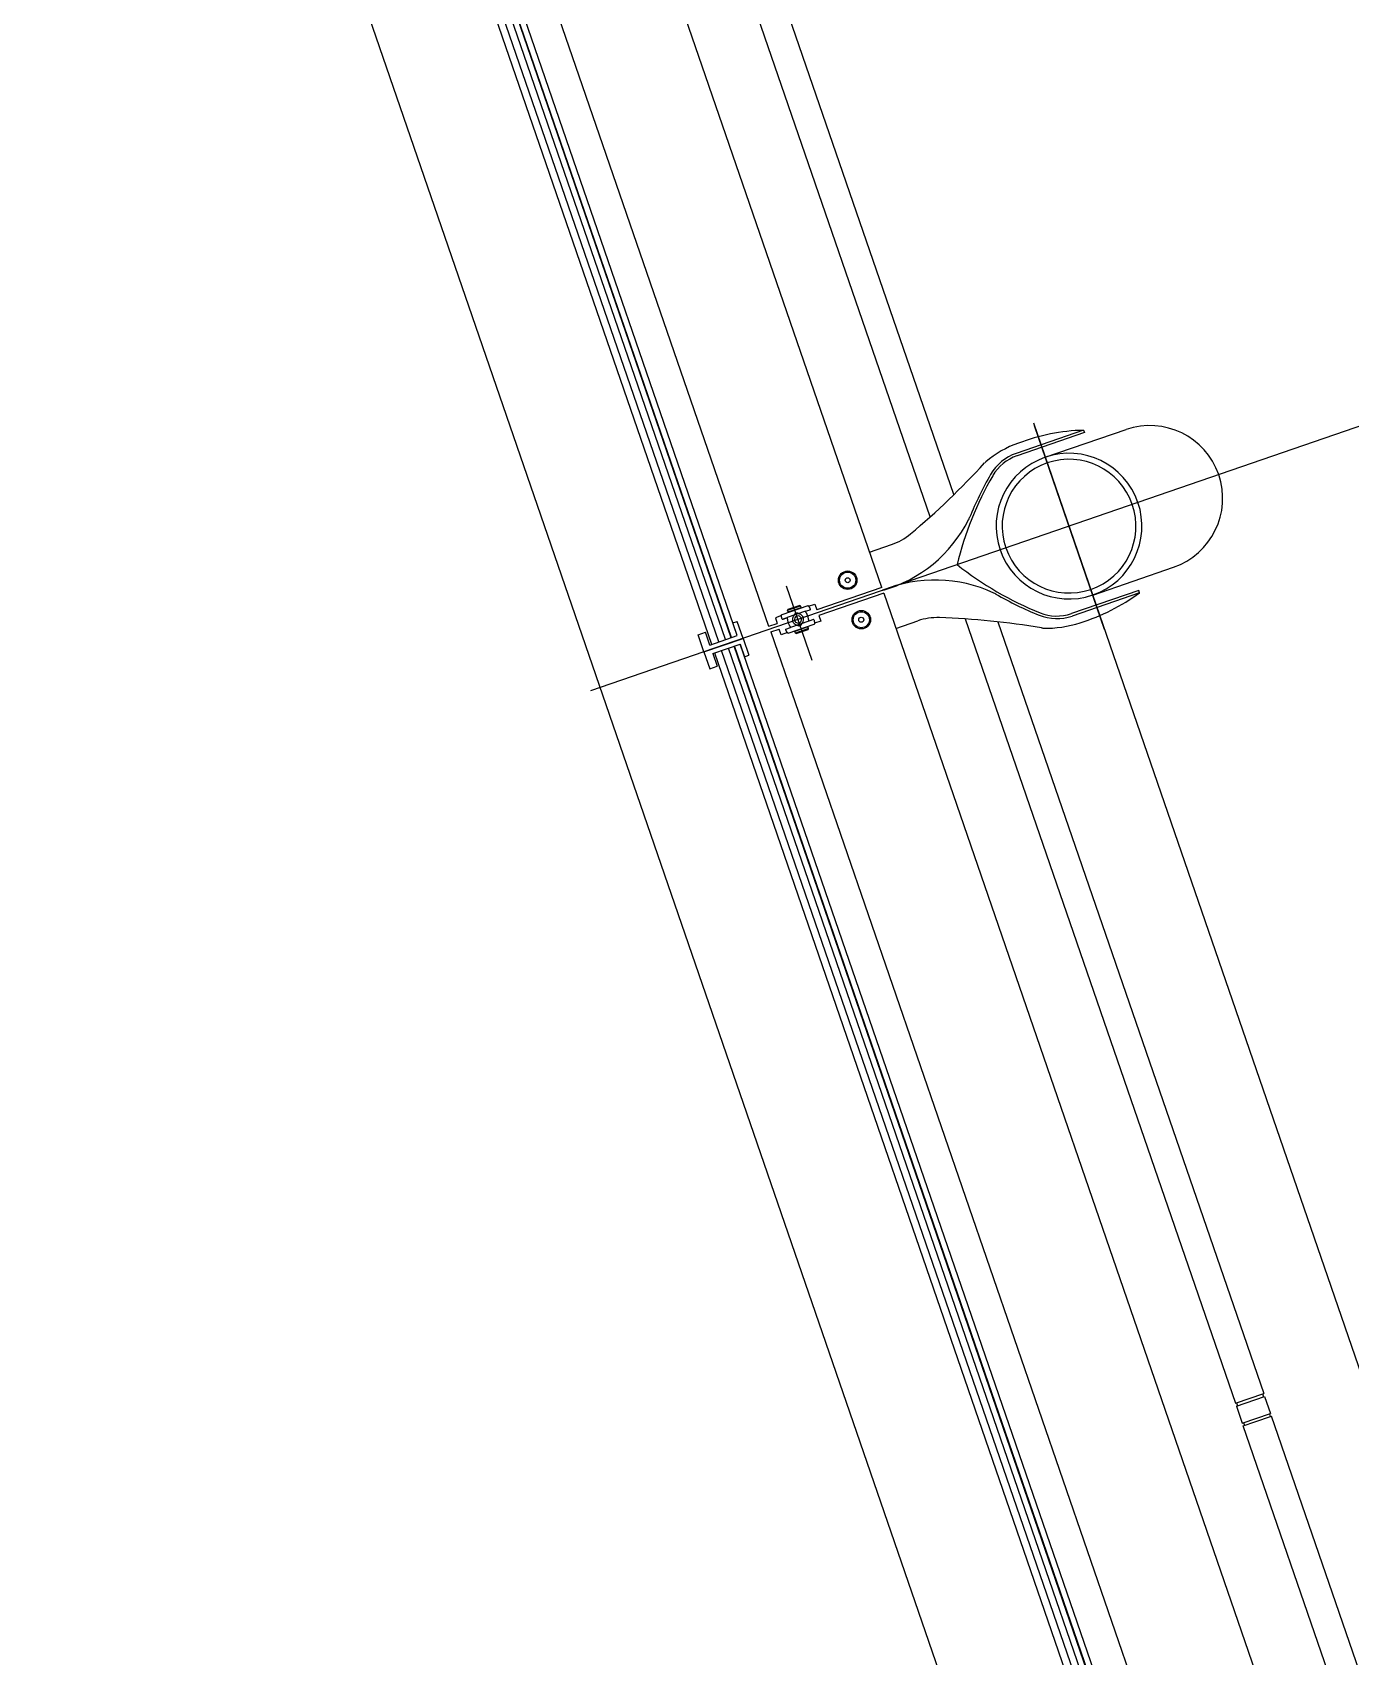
# Model space of a CAD drawing. Extents: x 809487 to 809680, y 818779 to 819225.
# Drawn here: x 809608.906 to 809611.112, y 818852.022 to 818854.742 of the extents above; entities that cross this region are included whole.
import ezdxf

# ---------------------------------------------------------------- set-up
doc = ezdxf.new("R2010")
doc.units = 0
for name, color, linetype in [('F-RC', 7, 'Continuous'), ('MAJ214__', 7, 'Continuous'), ('MAJ270__', 7, 'Continuous'), ('MAJ292__', 7, 'Continuous')]:
    doc.layers.add(name, color=color, linetype=linetype)

msp = doc.modelspace()

# ---------------------------------------------------------------- linework, layer by layer
at = {"layer": 'F-RC'}
for p, q in [((809610.4084, 818853.9308), (809609.9559, 818855.2446)), ((809610.4483, 818853.9682), (809610.0032, 818855.2609)), ((809610.4672, 818853.7598), (809610.9196, 818852.4459)), ((809610.5218, 818853.7549), (809610.9669, 818852.4622)), ((809610.9196, 818852.4459), (809610.9669, 818852.4622)), ((809610.9213, 818852.4412), (809610.9685, 818852.4575)), ((809610.9213, 818852.4412), (809610.931, 818852.4128)), ((809610.9215, 818852.4466), (809610.9231, 818852.4418)), ((809610.965, 818852.4615), (809610.9666, 818852.4568)), ((809610.9685, 818852.4575), (809610.9783, 818852.4291)), ((809610.931, 818852.4128), (809610.9783, 818852.4291)), ((809610.9326, 818852.4081), (809610.9523, 818852.4149)), ((809610.9329, 818852.4135), (809610.9345, 818852.4087)), ((809610.9523, 818852.4149), (809610.9799, 818852.4244)), ((809610.9764, 818852.4284), (809610.978, 818852.4237)), ((809611.4422, 818851.0817), (809610.9799, 818852.4244)), ((809611.395, 818851.0655), (809610.9326, 818852.4081))]:
    msp.add_line(p, q, dxfattribs=at)
at = {"layer": 'MAJ214__'}
for p, q in [((809610.1383, 818853.7474), (809609.1893, 818856.5036)), ((809610.0545, 818853.7212), (809609.1185, 818856.4396)), ((809610.0658, 818853.7251), (809609.1298, 818856.4435)), ((809610.0753, 818853.7284), (809609.1393, 818856.4468)), ((809610.076, 818853.7286), (809609.14, 818856.447)), ((809610.3274, 818853.8126), (809610.2187, 818853.7751)), ((809610.3307, 818853.8031), (809610.2219, 818853.7657)), ((809610.1997, 818853.7726), (809610.1689, 818853.762)), ((809610.1698, 818853.7744), (809610.1915, 818853.7819)), ((809610.1704, 818853.7757), (809610.1698, 818853.7744)), ((809610.1707, 818853.7716), (809610.1698, 818853.7744)), ((809610.1902, 818853.7825), (809610.1704, 818853.7757)), ((809610.1707, 818853.7716), (809610.1925, 818853.7791)), ((809610.1726, 818853.7722), (809610.173, 818853.7713)), ((809610.1902, 818853.7825), (809610.1915, 818853.7819)), ((809610.1906, 818853.7784), (809610.1909, 818853.7775)), ((809610.1925, 818853.7791), (809610.1915, 818853.7819)), ((809610.1999, 818853.7726), (809610.2075, 818853.7752)), ((809610.205, 818853.781), (809610.2154, 818853.7846)), ((809610.2154, 818853.7846), (809610.2187, 818853.7751)), ((809610.1383, 818853.7475), (809610.1525, 818853.7523)), ((809610.1416, 818853.738), (809610.1558, 818853.7429)), ((809610.1597, 818853.7654), (809610.1493, 818853.7618)), ((809610.1493, 818853.7618), (809610.1525, 818853.7523)), ((809610.159, 818853.7334), (809610.1558, 818853.7429)), ((809610.167, 818853.7428), (809610.1746, 818853.7454)), ((809610.1705, 818853.7361), (809610.2145, 818853.7512)), ((809610.2054, 818853.756), (809610.1746, 818853.7454)), ((809610.2037, 818853.7464), (809610.182, 818853.739)), ((809610.2047, 818853.7436), (809610.183, 818853.7361)), ((809610.1842, 818853.7355), (809610.2041, 818853.7423)), ((809610.2014, 818853.7456), (809610.2017, 818853.7463)), ((809610.2015, 818853.7467), (809610.2017, 818853.7463)), ((809610.2047, 818853.7436), (809610.2037, 818853.7464)), ((809610.2041, 818853.7423), (809610.2047, 818853.7436)), ((809610.2131, 818853.7587), (809610.2056, 818853.7561)), ((809610.2252, 818853.7562), (809610.2148, 818853.7526)), ((809610.2219, 818853.7657), (809610.2252, 818853.7562)), ((809610.1416, 818853.738), (809612.0917, 818848.0743)), ((809610.1694, 818853.737), (809610.159, 818853.7334)), ((809610.183, 818853.7361), (809610.182, 818853.739)), ((809610.1842, 818853.7355), (809610.183, 818853.7361)), ((809610.1835, 818853.7405), (809610.1837, 818853.7401)), ((809610.1843, 818853.7398), (809610.1837, 818853.7401)), ((809611.0312, 818850.8847), (809610.0594, 818853.707)), ((809611.0425, 818850.8886), (809610.0707, 818853.711)), ((809611.052, 818850.8918), (809610.0802, 818853.7142)), ((809611.0527, 818850.8921), (809610.0809, 818853.7145))]:
    msp.add_line(p, q, dxfattribs=at)
for points in [[(809610.6653, 818854.076), (809610.5525, 818854.0372)], [(809610.7591, 818853.8035), (809610.6463, 818853.7647)], [(809610.2039, 818853.7819), (809610.16, 818853.7668)]]:
    msp.add_lwpolyline(points, dxfattribs=at)
for centre, radius in [((809610.2704, 818853.8247), 0.0155), ((809610.2704, 818853.8247), 0.0135), ((809610.2704, 818853.8247), 0.0042), ((809610.2932, 818853.7585), 0.0155), ((809610.2932, 818853.7585), 0.0135), ((809610.2932, 818853.7585), 0.0042)]:
    msp.add_circle(centre, radius, dxfattribs=at)
for centre, radius, start, end in [((809610.5783, 818853.9623), 0.0792, 109, 149.9624), ((809611.0006, 818853.7181), 0.567, 149.9624, 158.1041), ((809610.2667, 818854.0299), 0.2307, 285.6773, 333.2312), ((809610.4559, 818853.937), 0.02, 326.6754, 338.1041), ((809610.4166, 818853.5944), 0.2307, 64.7688, 112.3227), ((809610.2667, 818854.0299), 0.2307, 285.6773, 292.3227), ((809610.4166, 818853.5944), 0.2307, 105.6773, 112.3227), ((809610.5085, 818853.7841), 0.02, 59.8959, 71.3246), ((809610.803, 818854.292), 0.567, 239.8959, 248.0376), ((809610.1872, 818853.759), 0.0109, 101.1265, 116.8735), ((809610.1872, 818853.759), 0.0095, 145.1826, 198.9999), ((809610.1872, 818853.759), 0.0095, 198.9999, 252.8174), ((809610.1872, 818853.759), 0.006, 19.0001, 198.9999), ((809610.1872, 818853.759), 0.006, 198.9999, 19.0001), ((809610.1872, 818853.759), 0.0109, 281.1265, 296.8735), ((809610.1872, 818853.759), 0.0095, 19.0001, 71.3051), ((809610.1872, 818853.759), 0.0095, 326.6949, 19.0001), ((809610.6205, 818853.8396), 0.0792, 248.0376, 289)]:
    msp.add_arc(centre, radius, start, end, dxfattribs=at)
for points, degree in [([(809610.1888, 818853.7685), (809610.1871, 818853.7691), (809610.1851, 818853.7698)], 2), ([(809610.1997, 818853.7726), (809610.1998, 818853.7726), (809610.1998, 818853.7726), (809610.1999, 818853.7726)], 2), ([(809610.1997, 818853.7726), (809610.1998, 818853.7726), (809610.1998, 818853.7726), (809610.1999, 818853.7726)], 2), ([(809610.2037, 818853.7647), (809610.2033, 818853.7657), (809610.2029, 818853.7667), (809610.202, 818853.7686), (809610.2015, 818853.7696), (809610.2007, 818853.7709), (809610.2004, 818853.7714), (809610.2001, 818853.772), (809610.2, 818853.7722), (809610.1999, 818853.7725), (809610.1999, 818853.7726), (809610.1999, 818853.7726)], 3), ([(809610.2046, 818853.7815), (809610.205, 818853.7811), (809610.2053, 818853.7806), (809610.206, 818853.7796), (809610.2063, 818853.7791), (809610.2069, 818853.7781), (809610.2071, 818853.7776), (809610.2075, 818853.7768), (809610.2076, 818853.7765), (809610.2078, 818853.7762)], 3), ([(809610.2078, 818853.776), (809610.2078, 818853.776), (809610.2078, 818853.7759), (809610.2079, 818853.7758), (809610.2079, 818853.7757), (809610.2078, 818853.7756), (809610.2078, 818853.7755), (809610.2077, 818853.7754), (809610.2077, 818853.7754), (809610.2076, 818853.7753), (809610.2075, 818853.7752), (809610.2075, 818853.7752), (809610.2075, 818853.7752), (809610.2075, 818853.7752)], 3), ([(809610.2078, 818853.776), (809610.2078, 818853.776), (809610.2078, 818853.776), (809610.2078, 818853.7761), (809610.2078, 818853.7761), (809610.2078, 818853.7761), (809610.2078, 818853.7762), (809610.2078, 818853.7762)], 3), ([(809610.1597, 818853.7661), (809610.1597, 818853.7661), (809610.1597, 818853.7662), (809610.1597, 818853.7663), (809610.1597, 818853.7663), (809610.1597, 818853.7664), (809610.1597, 818853.7664), (809610.1597, 818853.7665), (809610.1598, 818853.7665), (809610.1598, 818853.7666), (809610.1598, 818853.7666), (809610.1598, 818853.7667), (809610.1599, 818853.7667), (809610.1599, 818853.7668), (809610.1599, 818853.7668), (809610.16, 818853.7668)], 3), ([(809610.1605, 818853.7599), (809610.1604, 818853.7602), (809610.1603, 818853.7606), (809610.1601, 818853.7614), (809610.16, 818853.762), (809610.1598, 818853.7631), (809610.1598, 818853.7637), (809610.1597, 818853.7648), (809610.1597, 818853.7655), (809610.1597, 818853.7661)], 3), ([(809610.1605, 818853.7599), (809610.1605, 818853.7599), (809610.1605, 818853.7599), (809610.1605, 818853.7598), (809610.1605, 818853.7598), (809610.1606, 818853.7597), (809610.1606, 818853.7597), (809610.1606, 818853.7597)], 3), ([(809610.1613, 818853.7593), (809610.1613, 818853.7593), (809610.1613, 818853.7593), (809610.1613, 818853.7593), (809610.1613, 818853.7593), (809610.1612, 818853.7593), (809610.1611, 818853.7593), (809610.161, 818853.7593), (809610.1609, 818853.7593), (809610.1608, 818853.7594), (809610.1607, 818853.7595), (809610.1606, 818853.7596), (809610.1606, 818853.7596), (809610.1606, 818853.7597)], 3), ([(809610.1613, 818853.7593), (809610.162, 818853.7596), (809610.1626, 818853.7598), (809610.1642, 818853.7603), (809610.1652, 818853.7607), (809610.1667, 818853.7612), (809610.1673, 818853.7614), (809610.1683, 818853.7617), (809610.1686, 818853.7618), (809610.1689, 818853.762)], 3), ([(809610.1613, 818853.7593), (809610.1622, 818853.7596), (809610.1631, 818853.7599), (809610.164, 818853.7602), (809610.1652, 818853.7607), (809610.1665, 818853.7611), (809610.1678, 818853.7616), (809610.1682, 818853.7617), (809610.1685, 818853.7618), (809610.1689, 818853.762)], 3), ([(809610.1667, 818853.742), (809610.1666, 818853.7421), (809610.1666, 818853.7421), (809610.1666, 818853.7422), (809610.1666, 818853.7423), (809610.1667, 818853.7424), (809610.1667, 818853.7425), (809610.1668, 818853.7426), (809610.1668, 818853.7427), (809610.1669, 818853.7427), (809610.167, 818853.7428), (809610.167, 818853.7428), (809610.167, 818853.7428), (809610.167, 818853.7428)], 3), ([(809610.1667, 818853.742), (809610.1667, 818853.742), (809610.1667, 818853.742), (809610.1667, 818853.742), (809610.1667, 818853.7419), (809610.1667, 818853.7419), (809610.1667, 818853.7419), (809610.1667, 818853.7418)], 3), ([(809610.1699, 818853.7365), (809610.1695, 818853.737), (809610.1691, 818853.7374), (809610.1685, 818853.7384), (809610.1682, 818853.7389), (809610.1676, 818853.7399), (809610.1674, 818853.7404), (809610.167, 818853.7412), (809610.1668, 818853.7415), (809610.1667, 818853.7418)], 3), ([(809610.1689, 818853.762), (809610.1689, 818853.7619), (809610.1689, 818853.7619), (809610.169, 818853.7618), (809610.1691, 818853.7616), (809610.1692, 818853.761), (809610.1692, 818853.7606), (809610.1694, 818853.7594), (809610.1696, 818853.7583), (809610.17, 818853.7561), (809610.1703, 818853.7549), (809610.1707, 818853.7536), (809610.1708, 818853.7535), (809610.1708, 818853.7533)], 3), ([(809610.1708, 818853.7533), (809610.1712, 818853.7523), (809610.1716, 818853.7514), (809610.1725, 818853.7494), (809610.173, 818853.7484), (809610.1738, 818853.7471), (809610.1741, 818853.7467), (809610.1744, 818853.746), (809610.1745, 818853.7458), (809610.1746, 818853.7455), (809610.1746, 818853.7455), (809610.1746, 818853.7454)], 3), ([(809610.1802, 818853.7655), (809610.1801, 818853.7655), (809610.1801, 818853.7655), (809610.1801, 818853.7654), (809610.18, 818853.7653), (809610.1799, 818853.7651), (809610.1798, 818853.7649), (809610.1795, 818853.7646), (809610.1794, 818853.7644), (809610.1793, 818853.7642)], 3), ([(809610.1823, 818853.7688), (809610.1812, 818853.767), (809610.1802, 818853.7655)], 2), ([(809610.1842, 818853.75), (809610.1844, 818853.7499), (809610.1846, 818853.7499), (809610.185, 818853.7497), (809610.1852, 818853.7497), (809610.1854, 818853.7496), (809610.1855, 818853.7496), (809610.1856, 818853.7495), (809610.1857, 818853.7495), (809610.1857, 818853.7495)], 3), ([(809610.1857, 818853.7495), (809610.1874, 818853.7489), (809610.1894, 818853.7483)], 2), ([(809610.1903, 818853.768), (809610.1901, 818853.7681), (809610.1899, 818853.7681), (809610.1895, 818853.7683), (809610.1893, 818853.7683), (809610.189, 818853.7684), (809610.1889, 818853.7685), (809610.1888, 818853.7685), (809610.1888, 818853.7685), (809610.1888, 818853.7685)], 3), ([(809610.1922, 818853.7492), (809610.1933, 818853.751), (809610.1943, 818853.7525)], 2), ([(809610.1943, 818853.7525), (809610.1943, 818853.7525), (809610.1943, 818853.7525), (809610.1944, 818853.7526), (809610.1945, 818853.7527), (809610.1946, 818853.7529), (809610.1947, 818853.7531), (809610.1949, 818853.7534), (809610.1951, 818853.7536), (809610.1952, 818853.7538)], 3), ([(809610.2056, 818853.7561), (809610.2055, 818853.7561), (809610.2055, 818853.7561), (809610.2055, 818853.7562), (809610.2054, 818853.7564), (809610.2053, 818853.757), (809610.2052, 818853.7574), (809610.2051, 818853.7587), (809610.2049, 818853.7597), (809610.2045, 818853.7619), (809610.2042, 818853.7631), (809610.2038, 818853.7644), (809610.2037, 818853.7645), (809610.2037, 818853.7647)], 3), ([(809610.2056, 818853.7561), (809610.2055, 818853.756), (809610.2055, 818853.756), (809610.2054, 818853.756)], 2), ([(809610.2131, 818853.7587), (809610.2131, 818853.7587), (809610.2131, 818853.7587), (809610.2132, 818853.7587), (809610.2132, 818853.7587), (809610.2133, 818853.7587), (809610.2133, 818853.7587), (809610.2135, 818853.7587), (809610.2135, 818853.7587), (809610.2137, 818853.7586), (809610.2137, 818853.7586), (809610.2138, 818853.7584), (809610.2139, 818853.7584), (809610.2139, 818853.7583)], 3), ([(809610.214, 818853.7581), (809610.214, 818853.7581), (809610.214, 818853.7582), (809610.2139, 818853.7582), (809610.2139, 818853.7582), (809610.2139, 818853.7583), (809610.2139, 818853.7583), (809610.2139, 818853.7583)], 3), ([(809610.214, 818853.7581), (809610.2141, 818853.7578), (809610.2142, 818853.7574), (809610.2144, 818853.7566), (809610.2145, 818853.756), (809610.2146, 818853.7549), (809610.2147, 818853.7543), (809610.2148, 818853.7532), (809610.2148, 818853.7526), (809610.2148, 818853.7519)], 3), ([(809610.2148, 818853.7519), (809610.2148, 818853.7519), (809610.2148, 818853.7518), (809610.2148, 818853.7517), (809610.2148, 818853.7517), (809610.2148, 818853.7516), (809610.2148, 818853.7516), (809610.2147, 818853.7515), (809610.2147, 818853.7515), (809610.2147, 818853.7514), (809610.2147, 818853.7514), (809610.2146, 818853.7513), (809610.2146, 818853.7513), (809610.2146, 818853.7512), (809610.2145, 818853.7512), (809610.2145, 818853.7512)], 3), ([(809610.1705, 818853.7361), (809610.1705, 818853.7361), (809610.1705, 818853.7361), (809610.1704, 818853.7361), (809610.1704, 818853.7361), (809610.1703, 818853.7361), (809610.1703, 818853.7361), (809610.1702, 818853.7362), (809610.1702, 818853.7362), (809610.1701, 818853.7362), (809610.1701, 818853.7362), (809610.17, 818853.7363), (809610.17, 818853.7363), (809610.1699, 818853.7364), (809610.1699, 818853.7364), (809610.1699, 818853.7365)], 3)]:
    msp.add_open_spline(points, degree=degree, dxfattribs=at)
at = {"layer": 'MAJ270__'}
for p, q in [((809612.9099, 818854.6965), (809609.8398, 818853.6394)), ((809612.9099, 818854.6965), (809609.8398, 818853.6394)), ((809610.5815, 818854.0882), (809610.6989, 818853.7473)), ((809610.7006, 818853.7423), (809610.5832, 818854.0832)), ((809612.5944, 818848.2422), (809610.641, 818853.9153)), ((809610.2109, 818853.6903), (809610.1681, 818853.8146)), ((809610.2109, 818853.6903), (809610.1681, 818853.8146)), ((809610.2109, 818853.6903), (809610.1681, 818853.8146))]:
    msp.add_line(p, q, dxfattribs=at)
at = {"layer": 'MAJ292__'}
for p, q in [((809610.3274, 818853.8126), (809609.393, 818856.5262)), ((809610.0429, 818853.7172), (809609.1069, 818856.4356)), ((809610.0855, 818853.7319), (809609.1495, 818856.4503)), ((809611.8097, 818847.9719), (809608.9056, 818856.406)), ((809610.6013, 818854.0306), (809610.7365, 818854.0772)), ((809610.6808, 818853.7999), (809610.816, 818853.8465)), ((809610.3307, 818853.8031), (809612.2808, 818848.1395)), ((809610.0781, 818853.7532), (809610.0855, 818853.7557)), ((809610.0855, 818853.7319), (809610.0781, 818853.7532)), ((809610.0952, 818853.7273), (809610.0855, 818853.7557)), ((809610.02, 818853.7331), (809610.0323, 818853.7374)), ((809610.0297, 818853.7048), (809610.02, 818853.7331)), ((809610.0297, 818853.7048), (809610.0952, 818853.7273)), ((809610.0297, 818853.7048), (809610.0952, 818853.7273)), ((809610.0396, 818853.7161), (809610.0323, 818853.7374)), ((809610.0396, 818853.7161), (809610.0855, 818853.7319)), ((809610.0445, 818853.7019), (809610.0904, 818853.7177)), ((809611.0622, 818850.8953), (809610.0904, 818853.7177)), ((809610.0904, 818853.7177), (809610.0977, 818853.6964)), ((809610.0952, 818853.7273), (809610.105, 818853.699)), ((809610.0297, 818853.7048), (809610.0395, 818853.6764)), ((809610.0445, 818853.7019), (809610.0518, 818853.6806)), ((809611.0196, 818850.8807), (809610.0479, 818853.7027)), ((809610.0977, 818853.6964), (809610.105, 818853.699)), ((809610.0395, 818853.6764), (809610.0518, 818853.6806))]:
    msp.add_line(p, q, dxfattribs=at)
for points in [[(809610.6653, 818854.076), (809610.6667, 818854.072), (809610.5539, 818854.0332)], [(809610.307, 818853.8716), (809610.3439, 818853.8843)], [(809610.7591, 818853.8035), (809610.7577, 818853.8075), (809610.6449, 818853.7687)], [(809610.351, 818853.744), (809610.3878, 818853.7567)]]:
    msp.add_lwpolyline(points, dxfattribs=at)
for centre, radius, start, end in [((809610.6763, 818853.7369), 0.3393, 91.8607, 110.7061), ((809610.7762, 818853.9618), 0.122, 19, 109), ((809610.6132, 818853.8916), 0.1724, 109.2751, 130.3961), ((809609.5128, 818854.9278), 1.3402, 310.0784, 317.4258), ((809610.5145, 818854.0076), 0.02, 130.3961, 137.4258), ((809610.5783, 818853.9623), 0.075, 109, 149.9624), ((809610.641, 818853.9153), 0.122, 19, 199), ((809610.641, 818853.9153), 0.112, 19, 199), ((809611.0006, 818853.7181), 0.5628, 149.9624, 166.3679), ((809610.7762, 818853.9618), 0.122, 289, 19), ((809610.641, 818853.9153), 0.122, 199, 19), ((809610.641, 818853.9153), 0.112, 199, 19), ((809610.3113, 818853.9789), 0.1, 289, 310.0784), ((809610.803, 818854.292), 0.5628, 231.6321, 248.0376), ((809610.559, 818854.0775), 0.3393, 287.2939, 306.1393), ((809610.6205, 818853.8396), 0.075, 248.0376, 289), ((809610.4204, 818853.6621), 0.1, 87.9216, 109), ((809610.3754, 818852.4227), 1.3402, 80.5742, 87.9216), ((809610.5982, 818853.7646), 0.02, 260.5742, 267.6039), ((809610.6045, 818853.9168), 0.1724, 267.6039, 288.7249)]:
    msp.add_arc(centre, radius, start, end, dxfattribs=at)
msp.add_open_spline([(809610.2039, 818853.7819), (809610.204, 818853.782), (809610.204, 818853.782), (809610.2041, 818853.7819), (809610.2041, 818853.7819), (809610.2042, 818853.7819), (809610.2042, 818853.7819), (809610.2043, 818853.7818), (809610.2043, 818853.7818), (809610.2044, 818853.7818), (809610.2044, 818853.7818), (809610.2045, 818853.7817), (809610.2045, 818853.7817), (809610.2046, 818853.7816), (809610.2046, 818853.7816), (809610.2046, 818853.7815)], degree=3, dxfattribs=at)

doc.saveas('drawing.dxf')
